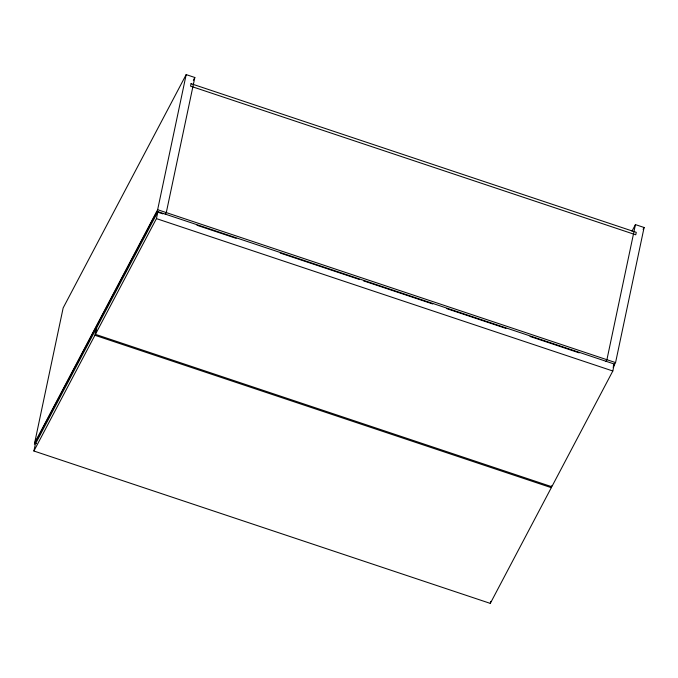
<?xml version="1.0" encoding="UTF-8"?>
<svg xmlns="http://www.w3.org/2000/svg" width="678" height="678" viewBox="0 0 678 678"><rect width="100%" height="100%" fill="white"/><g stroke="black" fill="none" stroke-linecap="round" stroke-linejoin="round"><path stroke-width="1.02" d="M36.544 443.675L34.62 443.039L63.156 307.931L186.179 74.605L194.832 77.487L166.288 212.595L165.305 214.468M33.9 451.014L35.366 444.056L96.386 328.322L94.92 335.279L33.9 451.014L490.296 603.395L551.307 487.668L551.731 485.677M95.412 334.347L96.878 327.389L157.898 211.655L614.293 364.044L612.819 371.002L551.807 486.736L95.412 334.347L156.432 218.613L157.898 211.655M34.62 443.039L157.643 209.705L186.179 74.605M490.296 603.395L490.711 601.411M613.09 367.29L615.565 362.603L644.1 227.494L635.447 224.613L606.912 359.713L605.92 361.586M193.349 80.301L194.832 77.487M34.358 444.268L156.889 211.867L162.906 213.875M631.989 231.173L635.447 224.613M643.108 229.376L644.1 227.494M613.31 365.908L614.293 364.044M157.643 209.705L615.565 362.603M197.01 225.266L236.13 238.325M280.268 253.064L359.51 279.522M363.518 280.861L432.734 303.973M446.777 308.659L505.958 328.415M530.027 336.458L579.182 352.865M156.432 218.613L612.819 371.002M94.92 335.279L551.307 487.668M191.069 83.682L190.552 86.14L635.752 234.791L636.269 232.334L191.069 83.682"/></g></svg>
